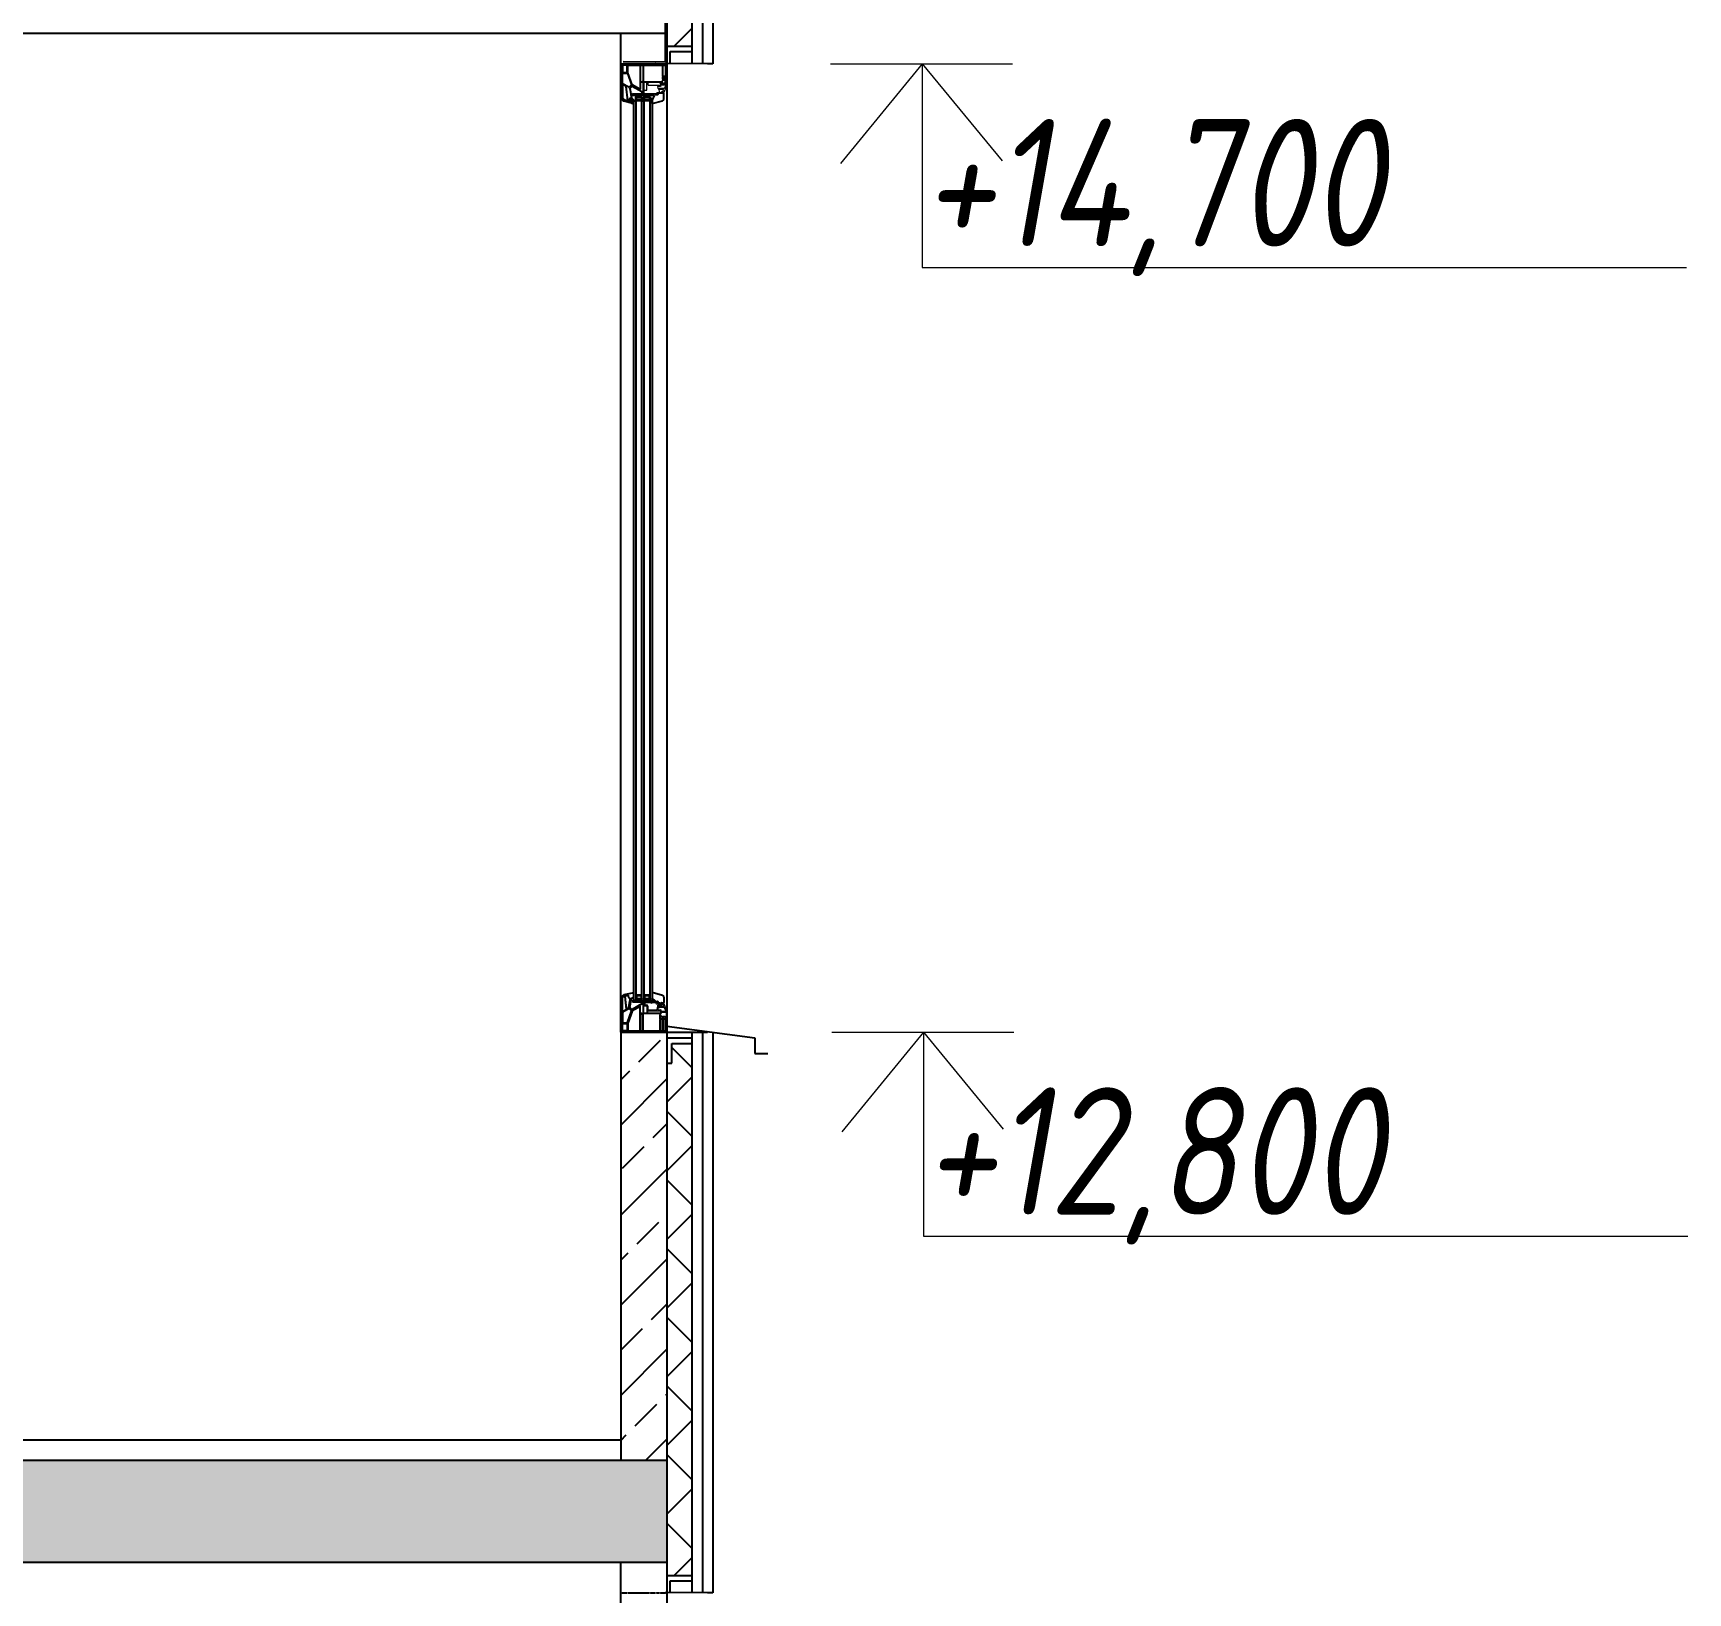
# Model space of a CAD drawing. Header units: millimetres. Extents: x -257254 to 390979, y -202328 to 355504.
# Drawn here: x 100926 to 104172, y 48875 to 51935 of the extents above; entities that cross this region are included whole.
import ezdxf
from ezdxf.enums import TextEntityAlignment as Align

# ---------------------------------------------------------------- set-up
doc = ezdxf.new("R2010")
doc.units = ezdxf.units.MM
doc.layers.get('0').update_dxf_attribs({"lineweight": 25})
for name, color, linetype in [('G_S1', 3, 'Continuous'), ('GASKET', 5, 'Continuous'), ('PVC', 7, 'Continuous'), ('разрез', 40, 'Continuous')]:
    doc.layers.add(name, color=color, linetype=linetype)
doc.layers.add('RAZMER', color=250, linetype='Continuous', lineweight=13)
doc.layers.add('покрытия', color=6, linetype='Continuous', lineweight=18)
doc.styles.add('SIMPLEX', font='simplex.shx', dxfattribs={"width": 0.8, "oblique": 10})

msp = doc.modelspace()

# ---------------------------------------------------------------- hatches: boundary and pattern name
at = {"layer": 'разрез'}
h = msp.add_hatch(dxfattribs=at)
h.set_pattern_fill('NET', color=256, scale=30, angle=45)
h.set_pattern_definition([(45, (-80, -9000), (-67.35192, 67.35192), []), (135, (-80, -9000), (-67.35192, -67.35192), [])])
h.paths.add_polyline_path([(102219.02596, 52953.3795), (102179.02596, 52953.3795), (102179.02596, 52914.47947), (102169.02596, 52914.47947), (102169.02596, 51909.00971), (102219.02596, 51909.00971)])
h = msp.add_hatch(dxfattribs=at)
h.set_pattern_fill('JIS_STN_2.5', color=256, scale=50)
h.set_pattern_definition([(45, (-80.35, 8975.46), (-88.38835, 88.38835), []), (45, (7.9, 8975.46), (-88.38835, 88.38835), [60, -25])])
h.paths.add_polyline_path([(102168.67558, 49950.80058), (102157.29381, 49975.34196), (102090.48815, 49975.34196), (102078.67558, 49950.80058), (102078.67558, 49135.34196), (102168.67558, 49135.34196)])
h = msp.add_hatch(dxfattribs=at)
h.set_pattern_fill('NET', color=256, scale=30, angle=45)
h.set_pattern_definition([(45, (-80, -12000), (-67.35192, 67.35192), []), (135, (-80, -12000), (-67.35192, -67.35192), [])])
h.paths.add_polyline_path([(102219.02596, 49953.3795), (102179.02596, 49953.3795), (102179.02596, 49914.47947), (102169.02596, 49914.47947), (102169.02596, 48909.00971), (102219.02596, 48909.00971)])
h = msp.add_hatch(dxfattribs=at)
h.set_pattern_fill('JIS_STN_2.5', color=256, scale=50)
h.set_pattern_definition([(45, (8e-08, 9000), (-88.38835, 88.38835), []), (45, (88.25, 9000), (-88.38835, 88.38835), [60, -25])])
h.paths.add_polyline_path([(92229.02595, 49135.34196), (89829.02595, 49135.34196), (89829.02595, 48935.34196), (92229.02595, 48935.34196)])
h.paths.add_polyline_path([(96429.02596, 49135.34196), (92229.02596, 49135.34196), (92229.02596, 49015.34196), (92229.02595, 48935.34196), (96429.02596, 48935.34196)])
h.paths.add_polyline_path([(100629.02596, 49135.34196), (96429.02596, 49135.34196), (96429.02596, 48935.34196), (100629.02596, 48935.34196)])
h.paths.add_polyline_path([(102169.02596, 49135.34196), (100629.02596, 49135.34196), (100629.02596, 48935.34196), (102169.02596, 48935.34196)])

# ---------------------------------------------------------------- linework, layer by layer
at = {"color": 1, "linetype": 'Continuous', "lineweight": 25}
for p, q in [((102102.22347, 51812.94867), (102142.23375, 51815.93684)), ((102142.23375, 51812.94867), (102102.22347, 51815.93684)), ((102102.22347, 50037.62609), (102142.23375, 50034.63792)), ((102142.23375, 50037.62609), (102102.22347, 50034.63792))]:
    msp.add_line(p, q, dxfattribs=at)
at = {"color": 5}
for p, q in [((102109.26072, 51809.16832), (102108.26072, 51809.16832)), ((102109.26072, 51808.16832), (102108.26072, 51808.16832)), ((102109.26072, 51807.16832), (102108.26072, 51807.16832)), ((102109.26072, 51806.16832), (102108.26072, 51806.16832)), ((102109.26072, 51805.16832), (102108.26072, 51805.16832)), ((102109.26072, 51804.16832), (102108.26072, 51804.16832)), ((102109.26072, 51803.66832), (102108.26072, 51803.66832)), ((102109.26072, 51809.16832), (102109.26072, 51810.16832)), ((102109.26072, 51803.66832), (102109.26072, 51802.66832)), ((102110.26072, 51809.16832), (102110.26072, 51810.16832)), ((102110.26072, 51803.66832), (102110.26072, 51802.66832)), ((102111.26072, 51809.16832), (102111.26072, 51810.16832)), ((102111.26072, 51803.66832), (102111.26072, 51802.66832)), ((102112.26072, 51809.16832), (102112.26072, 51810.16832)), ((102112.26072, 51803.66832), (102112.26072, 51802.66832)), ((102113.26072, 51809.16832), (102113.26072, 51810.16832)), ((102113.26072, 51803.66832), (102113.26072, 51802.66832)), ((102114.26072, 51809.16832), (102114.26072, 51810.16832)), ((102114.26072, 51803.66832), (102114.26072, 51802.66832)), ((102115.26072, 51809.16832), (102115.26072, 51810.16832)), ((102115.26072, 51803.66832), (102115.26072, 51802.66832)), ((102116.26072, 51809.16832), (102116.26072, 51810.16832)), ((102116.26072, 51803.66832), (102116.26072, 51802.66832)), ((102117.26072, 51809.16832), (102117.26072, 51810.16832)), ((102117.26072, 51803.66832), (102117.26072, 51802.66832)), ((102118.26072, 51809.16832), (102118.26072, 51810.16832)), ((102118.26072, 51803.66832), (102118.26072, 51802.66832)), ((102119.26072, 51809.16832), (102119.26072, 51810.16832)), ((102119.26072, 51809.16832), (102119.26072, 51810.16832)), ((102119.26072, 51809.16832), (102120.26072, 51809.16832)), ((102120.26072, 51808.16832), (102119.26072, 51808.16832)), ((102120.26072, 51807.16832), (102119.26072, 51807.16832)), ((102120.26072, 51806.16832), (102119.26072, 51806.16832)), ((102120.26072, 51805.16832), (102119.26072, 51805.16832)), ((102120.26072, 51804.16832), (102119.26072, 51804.16832)), ((102119.26072, 51803.66832), (102119.26072, 51802.66832)), ((102119.26072, 51803.66832), (102119.26072, 51802.66832)), ((102119.26072, 51803.66832), (102120.26072, 51803.66832)), ((102120.26072, 51809.16832), (102120.26072, 51810.16832)), ((102120.26072, 51803.66832), (102120.26072, 51802.66832)), ((102125.26072, 51809.16832), (102124.26072, 51809.16832)), ((102125.26072, 51808.16832), (102124.26072, 51808.16832)), ((102125.26072, 51807.16832), (102124.26072, 51807.16832)), ((102125.26072, 51806.16832), (102124.26072, 51806.16832)), ((102125.26072, 51805.16832), (102124.26072, 51805.16832)), ((102125.26072, 51804.16832), (102124.26072, 51804.16832)), ((102125.26072, 51803.66832), (102124.26072, 51803.66832)), ((102125.26072, 51809.16832), (102125.26072, 51810.16832)), ((102125.26072, 51803.66832), (102125.26072, 51802.66832)), ((102126.26072, 51809.16832), (102126.26072, 51810.16832)), ((102126.26072, 51803.66832), (102126.26072, 51802.66832)), ((102127.26072, 51809.16832), (102127.26072, 51810.16832)), ((102127.26072, 51803.66832), (102127.26072, 51802.66832)), ((102128.26072, 51809.16832), (102128.26072, 51810.16832)), ((102128.26072, 51803.66832), (102128.26072, 51802.66832)), ((102129.26072, 51809.16832), (102129.26072, 51810.16832)), ((102129.26072, 51803.66832), (102129.26072, 51802.66832)), ((102130.26072, 51809.16832), (102130.26072, 51810.16832)), ((102130.26072, 51803.66832), (102130.26072, 51802.66832)), ((102131.26072, 51809.16832), (102131.26072, 51810.16832)), ((102131.26072, 51803.66832), (102131.26072, 51802.66832)), ((102132.26072, 51809.16832), (102132.26072, 51810.16832)), ((102132.26072, 51803.66832), (102132.26072, 51802.66832)), ((102133.26072, 51809.16832), (102133.26072, 51810.16832)), ((102133.26072, 51803.66832), (102133.26072, 51802.66832)), ((102134.26072, 51809.16832), (102134.26072, 51810.16832)), ((102134.26072, 51803.66832), (102134.26072, 51802.66832)), ((102135.26072, 51809.16832), (102135.26072, 51810.16832)), ((102135.26072, 51809.16832), (102135.26072, 51810.16832)), ((102135.26072, 51809.16832), (102136.26072, 51809.16832)), ((102136.26072, 51808.16832), (102135.26072, 51808.16832)), ((102136.26072, 51807.16832), (102135.26072, 51807.16832)), ((102136.26072, 51806.16832), (102135.26072, 51806.16832)), ((102136.26072, 51805.16832), (102135.26072, 51805.16832)), ((102136.26072, 51804.16832), (102135.26072, 51804.16832)), ((102135.26072, 51803.66832), (102135.26072, 51802.66832)), ((102135.26072, 51803.66832), (102135.26072, 51802.66832)), ((102135.26072, 51803.66832), (102136.26072, 51803.66832)), ((102136.26072, 51809.16832), (102136.26072, 51810.16832)), ((102136.26072, 51803.66832), (102136.26072, 51802.66832)), ((102109.26072, 50046.90644), (102108.26072, 50046.90644)), ((102109.26072, 50046.40644), (102108.26072, 50046.40644)), ((102109.26072, 50045.40644), (102108.26072, 50045.40644)), ((102109.26072, 50044.40644), (102108.26072, 50044.40644)), ((102109.26072, 50043.40644), (102108.26072, 50043.40644)), ((102109.26072, 50042.40644), (102108.26072, 50042.40644)), ((102109.26072, 50041.40644), (102108.26072, 50041.40644)), ((102109.26072, 50046.90644), (102109.26072, 50047.90644)), ((102109.26072, 50041.40644), (102109.26072, 50040.40644)), ((102110.26072, 50046.90644), (102110.26072, 50047.90644)), ((102110.26072, 50041.40644), (102110.26072, 50040.40644)), ((102111.26072, 50046.90644), (102111.26072, 50047.90644)), ((102111.26072, 50041.40644), (102111.26072, 50040.40644)), ((102112.26072, 50046.90644), (102112.26072, 50047.90644)), ((102112.26072, 50041.40644), (102112.26072, 50040.40644)), ((102113.26072, 50046.90644), (102113.26072, 50047.90644)), ((102113.26072, 50041.40644), (102113.26072, 50040.40644)), ((102114.26072, 50046.90644), (102114.26072, 50047.90644)), ((102114.26072, 50041.40644), (102114.26072, 50040.40644)), ((102115.26072, 50046.90644), (102115.26072, 50047.90644)), ((102115.26072, 50041.40644), (102115.26072, 50040.40644)), ((102116.26072, 50046.90644), (102116.26072, 50047.90644)), ((102116.26072, 50041.40644), (102116.26072, 50040.40644)), ((102117.26072, 50046.90644), (102117.26072, 50047.90644)), ((102117.26072, 50041.40644), (102117.26072, 50040.40644)), ((102118.26072, 50046.90644), (102118.26072, 50047.90644)), ((102118.26072, 50041.40644), (102118.26072, 50040.40644)), ((102119.26072, 50046.90644), (102119.26072, 50047.90644)), ((102119.26072, 50046.90644), (102119.26072, 50047.90644)), ((102119.26072, 50046.90644), (102120.26072, 50046.90644)), ((102120.26072, 50046.40644), (102119.26072, 50046.40644)), ((102120.26072, 50045.40644), (102119.26072, 50045.40644)), ((102120.26072, 50044.40644), (102119.26072, 50044.40644)), ((102120.26072, 50043.40644), (102119.26072, 50043.40644)), ((102120.26072, 50042.40644), (102119.26072, 50042.40644)), ((102119.26072, 50041.40644), (102119.26072, 50040.40644)), ((102119.26072, 50041.40644), (102119.26072, 50040.40644)), ((102119.26072, 50041.40644), (102120.26072, 50041.40644)), ((102120.26072, 50046.90644), (102120.26072, 50047.90644)), ((102120.26072, 50041.40644), (102120.26072, 50040.40644)), ((102125.26072, 50046.90644), (102124.26072, 50046.90644)), ((102125.26072, 50046.40644), (102124.26072, 50046.40644)), ((102125.26072, 50045.40644), (102124.26072, 50045.40644)), ((102125.26072, 50044.40644), (102124.26072, 50044.40644)), ((102125.26072, 50043.40644), (102124.26072, 50043.40644)), ((102125.26072, 50042.40644), (102124.26072, 50042.40644)), ((102125.26072, 50041.40644), (102124.26072, 50041.40644)), ((102125.26072, 50046.90644), (102125.26072, 50047.90644)), ((102125.26072, 50041.40644), (102125.26072, 50040.40644)), ((102126.26072, 50046.90644), (102126.26072, 50047.90644)), ((102126.26072, 50041.40644), (102126.26072, 50040.40644)), ((102127.26072, 50046.90644), (102127.26072, 50047.90644)), ((102127.26072, 50041.40644), (102127.26072, 50040.40644)), ((102128.26072, 50046.90644), (102128.26072, 50047.90644)), ((102128.26072, 50041.40644), (102128.26072, 50040.40644)), ((102129.26072, 50046.90644), (102129.26072, 50047.90644)), ((102129.26072, 50041.40644), (102129.26072, 50040.40644)), ((102130.26072, 50046.90644), (102130.26072, 50047.90644)), ((102130.26072, 50041.40644), (102130.26072, 50040.40644)), ((102131.26072, 50046.90644), (102131.26072, 50047.90644)), ((102131.26072, 50041.40644), (102131.26072, 50040.40644)), ((102132.26072, 50046.90644), (102132.26072, 50047.90644)), ((102132.26072, 50041.40644), (102132.26072, 50040.40644)), ((102133.26072, 50046.90644), (102133.26072, 50047.90644)), ((102133.26072, 50041.40644), (102133.26072, 50040.40644)), ((102134.26072, 50046.90644), (102134.26072, 50047.90644)), ((102134.26072, 50041.40644), (102134.26072, 50040.40644)), ((102135.26072, 50046.90644), (102135.26072, 50047.90644)), ((102135.26072, 50046.90644), (102135.26072, 50047.90644)), ((102135.26072, 50046.90644), (102136.26072, 50046.90644)), ((102136.26072, 50046.40644), (102135.26072, 50046.40644)), ((102136.26072, 50045.40644), (102135.26072, 50045.40644)), ((102136.26072, 50044.40644), (102135.26072, 50044.40644)), ((102136.26072, 50043.40644), (102135.26072, 50043.40644)), ((102136.26072, 50042.40644), (102135.26072, 50042.40644)), ((102135.26072, 50041.40644), (102135.26072, 50040.40644)), ((102135.26072, 50041.40644), (102135.26072, 50040.40644)), ((102135.26072, 50041.40644), (102136.26072, 50041.40644)), ((102136.26072, 50046.90644), (102136.26072, 50047.90644)), ((102136.26072, 50041.40644), (102136.26072, 50040.40644))]:
    msp.add_line(p, q, dxfattribs=at)
for points in [[(102116.61489, 51825.34444, -0.5773502692), (102116.16489, 51825.08464), (102101.21313, 51833.71704, -0.1763269807), (102101.08122, 51833.87425), (102092.53299, 51857.36032, -0.0874886635), (102092.51489, 51857.46293), (102092.51489, 51872.41003, -0.4142135624), (102092.81489, 51872.71003), (102116.31489, 51872.71003, -0.4142135624), (102116.61489, 51872.41003)], [(102116.61489, 50025.23032, 0.5773502692), (102116.16489, 50025.49013), (102101.21312, 50016.85772, 0.1763269807), (102101.08122, 50016.70052), (102092.53299, 49993.21444, 0.0874886635), (102092.51489, 49993.11184), (102092.51489, 49978.16474, 0.4142135624), (102092.81489, 49977.86474), (102116.31489, 49977.86474, 0.4142135624), (102116.61489, 49978.16474)]]:
    msp.add_lwpolyline(points, format="xyb", close=True)
at = {"color": 1, "linetype": 'Continuous', "lineweight": 25}
for points in [[(102104.23325, 51812.94867), (102102.22347, 51812.94867), (102102.22347, 51815.93684), (102142.23375, 51815.93684), (102142.23375, 51812.94867)], [(102104.23325, 50037.62609), (102102.22347, 50037.62609), (102102.22347, 50034.63792), (102142.23375, 50034.63792), (102142.23375, 50037.62609)]]:
    msp.add_lwpolyline(points, close=True, dxfattribs=at)
at = {"color": 5}
for points in [[(102120.26072, 51810.16832), (102120.26072, 51802.66832), (102108.26072, 51802.66832), (102108.26072, 51810.16832)], [(102119.26072, 51809.16832), (102119.26072, 51803.66832), (102109.26072, 51803.66832), (102109.26072, 51809.16832)], [(102136.26072, 51810.16832), (102136.26072, 51802.66832), (102124.26072, 51802.66832), (102124.26072, 51810.16832)], [(102135.26072, 51809.16832), (102135.26072, 51803.66832), (102125.26072, 51803.66832), (102125.26072, 51809.16832)], [(102120.26072, 50040.40644), (102120.26072, 50047.90644), (102108.26072, 50047.90644), (102108.26072, 50040.40644)], [(102119.26072, 50041.40644), (102119.26072, 50046.90644), (102109.26072, 50046.90644), (102109.26072, 50041.40644)], [(102136.26072, 50040.40644), (102136.26072, 50047.90644), (102124.26072, 50047.90644), (102124.26072, 50040.40644)], [(102135.26072, 50041.40644), (102135.26072, 50046.90644), (102125.26072, 50046.90644), (102125.26072, 50041.40644)]]:
    msp.add_lwpolyline(points, close=True, dxfattribs=at)
at = {"layer": 'G_S1'}
for points in [[(102104.26072, 50037.62609), (102104.26072, 51802.66842), (102108.26072, 51802.66823), (102108.26072, 50037.62609)], [(102120.26072, 50037.62609), (102120.26072, 51802.66842), (102124.26072, 51802.66823), (102124.26072, 50037.62609)], [(102136.26072, 50037.62704), (102136.26069, 51803.16842), (102140.26069, 51803.16823), (102140.26072, 50037.62704)]]:
    msp.add_lwpolyline(points, close=True, dxfattribs=at)
at = {"layer": 'GASKET', "color": 5, "linetype": 'Continuous'}
msp.add_lwpolyline([(102101.59073, 51806.79046, 0.4142135624), (102100.89073, 51807.49046), (102100.79073, 51807.49046, 0.4142135624), (102100.49073, 51807.19046), (102100.49073, 51806.34405), (102100.19073, 51806.17085, -0.5773502692), (102099.29073, 51806.69046), (102099.29073, 51807.14046, 0.4142135624), (102098.79073, 51807.64046), (102098.49073, 51807.64046, 0.0200240707), (102098.21073, 51807.62925, 0.3909468838), (102097.29073, 51806.63245), (102097.29073, 51801.64848, 0.3909468838), (102098.21073, 51800.65168), (102098.49073, 51800.64046), (102098.79073, 51800.64046, 0.4142135624), (102099.29073, 51801.14046), (102099.29073, 51801.59046, -0.5773502692), (102100.19073, 51802.11008), (102100.49073, 51801.93687), (102100.49073, 51797.89006), (102103.87457, 51796.87564, 0.5023341752), (102104.26072, 51797.16301), (102104.26073, 51803.92482), (102101.82345, 51804.65548, -0.349418093), (102101.59073, 51804.94784)], format="xyb", close=True, dxfattribs=at)
at = {"layer": 'PVC'}
for p, q in [((102078.93981, 51809.76937), (102078.93981, 51875.2328)), ((102081.80766, 51875.26082), (102090.402, 51875.26082)), ((102081.89381, 51875.2328), (102090.48815, 51875.2328)), ((102093.77761, 51875.26082), (102134.102, 51875.26082)), ((102137.47761, 51875.26082), (102146.07195, 51875.26082)), ((102137.56376, 51875.2328), (102146.1581, 51875.2328)), ((102149.43981, 51875.26082), (102153.83981, 51875.26082)), ((102157.20766, 51875.26082), (102166.07195, 51875.26082)), ((102157.29381, 51875.2328), (102166.1581, 51875.2328)), ((102168.93981, 51875.26082), (102168.93981, 51836.71082)), ((102096.455, 51826.495), (102098.89423, 51812.66143)), ((102096.54115, 51826.46698), (102098.98038, 51812.63342)), ((102100.02488, 51830.66792), (102096.73509, 51827.37813)), ((102100.11103, 51830.63991), (102096.82124, 51827.35012)), ((102119.93981, 51820.02588), (102101.23198, 51830.82684)), ((102120.02596, 51819.99786), (102101.31813, 51830.79883)), ((102120.43981, 51816.46082), (102120.43981, 51819.15985)), ((102120.52596, 51816.4328), (102120.52596, 51819.13184)), ((102122.93981, 51837.96082), (102122.93981, 51816.46082)), ((102123.02596, 51837.9328), (102123.02596, 51816.4328)), ((102157.00107, 51838.96082), (102123.93981, 51838.96082)), ((102157.08722, 51838.9328), (102124.02596, 51838.9328)), ((102156.95003, 51836.33846), (102157.48404, 51838.33141)), ((102157.03618, 51836.31045), (102157.57019, 51838.30339)), ((102159.97294, 51836.14169), (102157.25969, 51835.96148)), ((102160.05909, 51836.11368), (102157.34584, 51835.93346)), ((102158.77596, 51820.1328), (102158.49151, 51818.51963)), ((102160.36764, 51842.96082), (102159.36764, 51841.96082)), ((102159.36764, 51841.96082), (102160.42977, 51836.74028)), ((102160.45379, 51842.9328), (102159.45379, 51841.9328)), ((102159.45379, 51841.9328), (102160.51592, 51836.71226)), ((102165.13981, 51842.96082), (102160.36764, 51842.96082)), ((102165.22596, 51842.9328), (102160.45379, 51842.9328)), ((102164.4474, 51836.7314), (102164.64423, 51837.84764)), ((102164.53355, 51836.70338), (102164.73038, 51837.81963)), ((102167.68981, 51835.96082), (102164.90667, 51836.14567)), ((102167.77596, 51835.9328), (102164.99282, 51836.11766)), ((102165.13663, 51838.26082), (102166.13981, 51838.26082)), ((102165.22278, 51838.2328), (102166.22596, 51838.2328)), ((102166.63981, 51838.76082), (102166.63981, 51841.46082)), ((102166.72596, 51838.7328), (102166.72596, 51841.4328)), ((102168.18981, 51835.96082), (102167.68981, 51835.96082)), ((102168.27596, 51835.9328), (102167.77596, 51835.9328)), ((102168.93981, 51836.71082), (102168.18981, 51835.96082)), ((102100.06216, 51797.97104), (102084.86925, 51802.04197)), ((102098.73981, 51807.61082), (102098.43981, 51807.61082)), ((102098.43981, 51800.61082), (102098.73981, 51800.61082)), ((102098.82596, 51807.5828), (102098.52596, 51807.5828)), ((102098.52596, 51800.5828), (102098.82596, 51800.5828)), ((102098.93981, 51812.14049), (102098.93981, 51809.46082)), ((102099.02596, 51812.11247), (102099.02596, 51809.4328)), ((102099.23981, 51806.66082), (102099.23981, 51807.11082)), ((102099.23981, 51801.11082), (102099.23981, 51801.56082)), ((102099.32596, 51806.6328), (102099.32596, 51807.0828)), ((102099.32596, 51801.0828), (102099.32596, 51801.5328)), ((102100.43981, 51806.31441), (102100.13981, 51806.1412)), ((102100.13981, 51802.08043), (102100.43981, 51801.90723)), ((102100.52596, 51806.28639), (102100.22596, 51806.11319)), ((102100.22596, 51802.05242), (102100.52596, 51801.87921)), ((102100.43981, 51807.96082), (102100.43981, 51806.31441)), ((102100.43981, 51801.90723), (102100.43981, 51798.26082)), ((102100.52596, 51807.9328), (102100.52596, 51806.28639)), ((102100.52596, 51801.87921), (102100.52596, 51798.2328)), ((102122.43981, 51815.96082), (102120.93981, 51815.96082)), ((102122.52596, 51815.9328), (102121.02596, 51815.9328)), ((102140.26069, 51802.80664), (102145.78549, 51813.5819)), ((102140.26069, 51797.2328), (102140.26069, 51808.38047)), ((102140.26069, 51796.94872), (102160.31159, 51802.5115)), ((102143.35034, 51806.04184), (102143.52596, 51806.04184)), ((102143.82596, 51796.9328), (102143.82596, 51796.9328)), ((102147.94405, 51814.9328), (102151.02596, 51814.9328)), ((102151.52596, 51815.4328), (102151.52596, 51815.8328)), ((102153.62596, 51817.9328), (102155.93763, 51817.9328)), ((102155.93763, 51817.9328), (102162.27596, 51817.9328)), ((102163.02596, 51817.1828), (102162.27596, 51817.9328)), ((102163.02596, 51806.29926), (102163.02596, 51817.1828)), ((102079.02596, 50040.83341), (102079.02596, 49975.34196)), ((102104.26072, 50052.63174), (102084.9554, 50048.56081)), ((102096.54115, 50024.10778), (102098.98038, 50037.94135)), ((102099.02596, 50038.46229), (102099.02596, 50041.14196)), ((102120.52596, 50034.14196), (102120.52596, 50031.44293)), ((102122.52596, 50034.64196), (102121.02596, 50034.64196)), ((102123.02596, 50012.64196), (102123.02596, 50034.14196)), ((102140.26072, 50053.62604), (102160.31159, 50048.06327)), ((102140.26072, 50041.1452), (102145.78549, 50036.99287)), ((102147.94405, 50035.64196), (102151.02596, 50035.64196)), ((102151.52596, 50035.14196), (102151.52596, 50034.74196)), ((102153.62596, 50032.64196), (102155.93763, 50032.64196)), ((102158.98391, 50032.64196), (102162.27596, 50032.64196)), ((102163.02596, 50033.39196), (102162.27596, 50032.64196)), ((102163.02596, 50044.2755), (102163.02596, 50033.39196)), ((102100.11103, 50019.93486), (102096.82124, 50023.22465)), ((102120.02596, 50030.5769), (102101.31813, 50019.77594)), ((102157.08722, 50011.64196), (102124.02596, 50011.64196)), ((102154.67596, 50028.64196), (102155.13865, 50028.64196)), ((102154.67596, 50026.64196), (102156.29335, 50026.64196)), ((102155.57166, 50028.89196), (102156.58894, 50030.65394)), ((102156.64833, 50030.99077), (102156.43004, 50032.22879)), ((102156.72636, 50026.89196), (102158.77596, 50030.44196)), ((102157.03618, 50014.26432), (102157.57019, 50012.27137)), ((102164.99282, 50014.45711), (102157.34584, 50014.6413)), ((102158.77596, 50030.44196), (102158.49151, 50032.05514)), ((102167.77596, 50014.64196), (102164.99282, 50014.45711)), ((102168.27596, 50014.64196), (102167.77596, 50014.64196)), ((102169.02596, 50013.89196), (102168.27596, 50014.64196)), ((102169.02596, 49975.34196), (102169.02596, 50013.89196)), ((102079.02596, 49975.34196), (102090.48815, 49975.34196)), ((102090.48815, 49975.34196), (102157.29381, 49975.34196)), ((102157.29381, 49975.34196), (102169.02596, 49975.34196)), ((102081.80766, 48875.26082), (102090.402, 48875.26082)), ((102093.77761, 48875.26082), (102134.102, 48875.26082)), ((102137.47761, 48875.26082), (102146.07195, 48875.26082)), ((102149.43981, 48875.26082), (102153.83981, 48875.26082)), ((102157.20766, 48875.26082), (102166.07195, 48875.26082)), ((102168.93981, 48875.26082), (102168.93981, 48836.71082))]:
    msp.add_line(p, q, dxfattribs=at)
at = {"layer": 'PVC', "linetype": 'Continuous', "lineweight": 0}
for p, q in [((102124.02592, 51816.43684), (102124.02592, 51822.9328)), ((102124.52592, 51823.4328), (102129.52596, 51823.4328)), ((102130.02596, 51823.9328), (102130.02596, 51838.4328)), ((102130.52596, 51838.9328), (102131.52596, 51838.9328)), ((102132.02596, 51838.4328), (102132.02596, 51833.9328)), ((102132.52596, 51833.4328), (102156.36792, 51833.4328)), ((102152.02693, 51826.43176), (102151.13146, 51830.83312)), ((102151.62143, 51831.4328), (102156.36792, 51831.4328)), ((102153.03916, 51826.34661), (102152.87045, 51826.17789)), ((102154.45379, 51824.9328), (102153.45379, 51823.9328)), ((102153.45379, 51823.9328), (102154.51592, 51818.71226)), ((102163.99742, 51826.93239), (102154.45338, 51826.93239)), ((102162.19192, 51824.9328), (102154.45379, 51824.9328)), ((102158.53355, 51818.70338), (102158.76564, 51820.01963)), ((102159.25804, 51820.4328), (102160.71824, 51820.4328)), ((102159.32596, 51835.9328), (102164.98391, 51835.9328)), ((102159.32596, 51833.9328), (102166.52391, 51833.9328)), ((102161.17906, 51820.73877), (102162.65274, 51824.23877)), ((102163.02596, 51818.6828), (102162.27596, 51817.9328)), ((102169.02596, 51832.9328), (102163.02596, 51818.6828)), ((102166.98473, 51833.23877), (102164.45824, 51827.23836)), ((102164.98391, 51835.9328), (102168.27596, 51835.9328)), ((102138.72592, 51815.93684), (102124.52592, 51815.93684)), ((102139.02592, 51816.23684), (102138.72592, 51815.93684)), ((102139.32592, 51815.93684), (102139.02592, 51816.23684)), ((102148.52592, 51815.93684), (102139.32592, 51815.93684)), ((102149.02592, 51817.43684), (102149.02592, 51816.43684)), ((102151.39671, 51817.93684), (102149.52592, 51817.93684)), ((102154.05909, 51818.11368), (102151.39671, 51817.93684)), ((102161.77596, 51817.9328), (102158.99282, 51818.11766)), ((102162.27596, 51817.9328), (102161.77596, 51817.9328)), ((102124.02592, 50034.13792), (102124.02592, 50027.64196)), ((102138.72592, 50034.63792), (102124.52592, 50034.63792)), ((102137.97236, 50032.63792), (102126.52592, 50032.63792)), ((102139.02592, 50034.33792), (102138.72592, 50034.63792)), ((102139.32592, 50034.63792), (102139.02592, 50034.33792)), ((102148.52592, 50034.63792), (102139.32592, 50034.63792)), ((102146.70673, 50032.63792), (102140.07949, 50032.63792)), ((102149.02592, 50033.13792), (102149.02592, 50034.13792)), ((102151.39671, 50032.63792), (102149.52592, 50032.63792)), ((102154.05909, 50032.46109), (102151.39671, 50032.63792)), ((102161.77596, 50032.64196), (102158.99282, 50032.45711)), ((102162.27596, 50032.64196), (102161.77596, 50032.64196)), ((102163.02596, 50031.89196), (102162.27596, 50032.64196)), ((102124.52592, 50027.14196), (102129.52596, 50027.14196)), ((102126.02592, 50032.13792), (102126.02592, 50029.64196)), ((102126.52592, 50029.14196), (102129.52596, 50029.14196)), ((102130.02596, 50026.64196), (102130.02596, 50012.14196)), ((102130.52596, 50011.64196), (102131.52596, 50011.64196)), ((102132.02596, 50026.64196), (102132.02596, 50019.64196)), ((102132.02596, 50012.14196), (102132.02596, 50016.64196)), ((102132.52596, 50019.14196), (102149.4784, 50019.14196)), ((102132.52596, 50017.14196), (102156.36792, 50017.14196)), ((102150.86024, 50030.66915), (102149.36024, 50030.66915)), ((102149.96837, 50019.54228), (102152.09979, 50030.01858)), ((102151.64297, 50030.61716), (102150.86024, 50030.66915)), ((102152.02693, 50024.14301), (102151.13146, 50019.74165)), ((102151.62143, 50019.14196), (102156.36792, 50019.14196)), ((102153.03916, 50024.22816), (102152.87045, 50024.39688)), ((102153.45379, 50026.64196), (102154.51592, 50031.8625)), ((102154.45379, 50025.64196), (102153.45379, 50026.64196)), ((102163.99742, 50023.64237), (102154.45338, 50023.64237)), ((102162.19192, 50025.64196), (102154.45379, 50025.64196)), ((102158.53355, 50031.87138), (102158.76564, 50030.55514)), ((102159.25804, 50030.14196), (102160.71824, 50030.14196)), ((102159.32596, 50016.64196), (102166.52391, 50016.64196)), ((102159.32596, 50014.64196), (102164.98391, 50014.64196)), ((102161.17906, 50029.83599), (102162.65274, 50026.33599)), ((102169.02596, 50017.64196), (102163.02596, 50031.89196)), ((102166.98473, 50017.33599), (102164.45824, 50023.3364)), ((102164.98391, 50014.64196), (102168.27596, 50014.64196)), ((102168.27596, 50014.64196), (102169.02596, 50015.39196)), ((102169.02596, 50015.39196), (102169.02596, 50017.64196))]:
    msp.add_line(p, q, dxfattribs=at)
at = {"layer": 'PVC'}
for points in [[(102100.14831, 51797.94302), (102084.9554, 51802.01395, -0.3394542589), (102079.02596, 51809.74136), (102079.02596, 51875.2328), (102169.02596, 51875.2328), (102169.02596, 51836.6828), (102168.27596, 51835.9328), (102169.02596, 51835.1828), (102169.02596, 51832.9328)], [(102121.82596, 51872.7328, -0.4142135624), (102122.32596, 51872.2328), (102122.32596, 51841.27346, -0.2522636525), (102122.10096, 51840.85588, 0.1521672479), (102120.78137, 51839.2453, -0.3056146846), (102120.31786, 51838.9328), (102117.82596, 51838.9328, -0.4142135624), (102117.32596, 51839.4328), (102117.32596, 51872.2328, -0.4142135624), (102117.82596, 51872.7328)], [(102117.82596, 51872.7328), (102165.72596, 51872.7328, -0.4142135624), (102166.22596, 51872.2328), (102166.22596, 51850.4328, -0.4142135624), (102165.72596, 51849.9328), (102161.72596, 51849.9328, -0.4142135624), (102161.22596, 51850.4328), (102161.22596, 51872.2328, -0.4142135624), (102161.72596, 51872.7328)], [(102121.82596, 49977.84196, 0.4142135624), (102122.32596, 49978.34196), (102122.32596, 50009.3013, 0.2522636525), (102122.10096, 50009.71889, -0.1521672479), (102120.78137, 50011.32946, 0.3056146846), (102120.31786, 50011.64196), (102117.82596, 50011.64196, 0.4142135624), (102117.32596, 50011.14196), (102117.32596, 49978.34196, 0.4142135624), (102117.82596, 49977.84196)], [(102117.82596, 49977.84196), (102165.72596, 49977.84196, 0.4142135624), (102166.22596, 49978.34196), (102166.22596, 50000.14196, 0.4142135624), (102165.72596, 50000.64196), (102161.72596, 50000.64196, 0.4142135624), (102161.22596, 50000.14196), (102161.22596, 49978.34196, 0.4142135624), (102161.72596, 49977.84196)]]:
    msp.add_lwpolyline(points, format="xyb", dxfattribs=at)
for points in [[(102082.32596, 51857.9828), (102090.92596, 51857.9828, 0.4142135624), (102091.42596, 51858.4828), (102091.42596, 51872.2328, 0.4142135624), (102090.92596, 51872.7328), (102082.32596, 51872.7328, 0.4142135624), (102081.82596, 51872.2328), (102081.82596, 51858.4828, 0.4142135624)], [(102081.82596, 51856.3828, -0.4142135624), (102082.32596, 51856.8828), (102091.20544, 51856.8828, -0.3152987889), (102091.67529, 51856.55381), (102099.93255, 51833.86716, -0.415199181), (102099.63213, 51833.22574, 0.110368962), (102098.34326, 51832.40768), (102094.97492, 51829.03934, -0.3394542589), (102094.37137, 51828.95988), (102082.07596, 51836.05864, -0.2679491924), (102081.82596, 51836.49165)], [(102092.52596, 51857.4328), (102092.52596, 51872.2328, -0.4142135624), (102093.02596, 51872.7328), (102116.12596, 51872.7328, -0.4142135624), (102116.62596, 51872.2328), (102116.62596, 51825.71363, -0.5773502692), (102115.87596, 51825.28062), (102102.56813, 51832.96389, 0.0791628029), (102101.53955, 51833.35765, -0.259106532), (102101.17276, 51833.6759)], [(102081.82596, 51834.06678), (102081.82596, 51809.74136, 0.3394542589), (102085.6801, 51804.71854), (102086.14624, 51804.59364, 0.0665911149), (102092.72885, 51802.82984), (102088.99819, 51830.45856, 0.2914734196), (102088.7501, 51830.93515), (102082.57596, 51834.49979, 0.5773502692)], [(102161.22596, 51848.3328, -0.4142135624), (102161.72596, 51848.8328), (102165.72596, 51848.8328, -0.4142135624), (102166.22596, 51848.3328), (102166.22596, 51845.9328, -0.4142135624), (102165.72596, 51845.4328), (102161.72596, 51845.4328, -0.4142135624), (102161.22596, 51845.9328)], [(102081.82596, 50016.50799), (102081.82596, 50040.83341, -0.3394542589), (102085.6801, 50045.85622), (102086.14624, 50045.98112, -0.4663076582), (102086.77375, 50045.54174), (102088.99819, 50020.11621, -0.2914734196), (102088.7501, 50019.63962), (102082.57596, 50016.07497, -0.5773502692)], [(102089.62644, 50020.96692), (102087.44496, 50045.90136, -0.3639702343), (102087.81365, 50046.4279), (102092.72885, 50047.74493, -0.5461192343), (102093.10233, 50047.40533, 0.3391374696), (102096.23429, 50041.49214, -0.2932527546), (102096.52596, 50041.03761), (102096.52596, 50038.41855), (102094.07913, 50024.5419, 0.1007420008), (102094.11581, 50023.14616, -0.3298024597), (102093.87864, 50022.60058), (102090.37454, 50020.57749, -0.5486187866)], [(102081.82596, 49994.19196, 0.4142135624), (102082.32596, 49993.69196), (102091.20544, 49993.69196, 0.3152987889), (102091.67529, 49994.02095), (102099.93255, 50016.7076, 0.415199181), (102099.63213, 50017.34903, -0.110368962), (102098.34326, 50018.16709), (102094.97492, 50021.53543, 0.3394542589), (102094.37137, 50021.61489), (102082.07596, 50014.51613, 0.2679491924), (102081.82596, 50014.08312)], [(102092.52596, 49993.14196), (102092.52596, 49978.34196, 0.4142135624), (102093.02596, 49977.84196), (102116.12596, 49977.84196, 0.4142135624), (102116.62596, 49978.34196), (102116.62596, 50024.86114, 0.5773502692), (102115.87596, 50025.29415), (102102.56813, 50017.61087, -0.0791628029), (102101.53955, 50017.21712, 0.259106532), (102101.17276, 50016.89886)], [(102155.52596, 50002.24196, 0.4142135624), (102156.02596, 50001.74196), (102160.02596, 50001.74196, 0.4142135624), (102160.52596, 50002.24196), (102160.52596, 50004.67263, 0.3728956847), (102160.09726, 50005.16751, -0.1619694649), (102158.68602, 50005.8742), (102157.68602, 50006.8742, -0.1989123674), (102156.95379, 50008.64196, 0.4142135624), (102156.45379, 50009.14196), (102156.02596, 50009.14196, 0.4142135624), (102155.52596, 50008.64196)], [(102155.52596, 49978.34196, 0.4142135624), (102156.02596, 49977.84196), (102160.02596, 49977.84196, 0.4142135624), (102160.52596, 49978.34196), (102160.52596, 50000.14196, 0.4142135624), (102160.02596, 50000.64196), (102156.02596, 50000.64196, 0.4142135624), (102155.52596, 50000.14196)], [(102161.22596, 50002.24196, 0.4142135624), (102161.72596, 50001.74196), (102165.72596, 50001.74196, 0.4142135624), (102166.22596, 50002.24196), (102166.22596, 50004.64196, 0.4142135624), (102165.72596, 50005.14196), (102161.72596, 50005.14196, 0.4142135624), (102161.22596, 50004.64196)], [(102082.32596, 49992.59196), (102090.92596, 49992.59196, -0.4142135624), (102091.42596, 49992.09196), (102091.42596, 49978.34196, -0.4142135624), (102090.92596, 49977.84196), (102082.32596, 49977.84196, -0.4142135624), (102081.82596, 49978.34196), (102081.82596, 49992.09196, -0.4142135624)]]:
    msp.add_lwpolyline(points, format="xyb", close=True, dxfattribs=at)
for centre, radius, start, end in [((102081.80766, 51875.76082), 0.5, 185.0000001, 270.0000001), ((102090.402, 51875.76082), 0.5, 270.0000001, 355.0000001), ((102093.77761, 51875.76082), 0.5, 185.0000001, 270.00000011), ((102134.102, 51875.76082), 0.5, 270.0000001, 355.0000001), ((102137.47761, 51875.76082), 0.5, 185.0000001, 270.0000001), ((102146.07195, 51875.76082), 0.5, 270.0000001, 355.0000001), ((102149.43981, 51875.76082), 0.5, 180.0000001, 270.0000001), ((102153.83981, 51875.76082), 0.5, 270.0000001, 0.0000001), ((102157.20766, 51875.76082), 0.5, 185.0000001, 270.00000011), ((102166.07195, 51875.76082), 0.5, 270.0000001, 355.0000001), ((102097.43981, 51826.66865), 1, 134.80690669, 190.0000001), ((102097.52596, 51826.64063), 1, 134.80690669, 190.0000001), ((102100.73198, 51829.96082), 1, 60.0000001, 135.0000001), ((102100.81813, 51829.9328), 1, 60.0000001, 135.0000001), ((102119.43981, 51819.15985), 1, 0.0000001, 60.0000001), ((102119.52596, 51819.13184), 1, 0.0000001, 60.0000001), ((102123.93981, 51837.96082), 1, 90.0000001, 180.0000001), ((102124.02596, 51837.9328), 1, 90.0000001, 180.0000001), ((102157.23981, 51836.26082), 0.3, 165.0000001, 273.8000001), ((102157.00107, 51838.46082), 0.5, 345.0000001, 90.0000001), ((102157.32596, 51836.2328), 0.3, 165.0000001, 273.8000001), ((102157.08722, 51838.4328), 0.5, 345.0000001, 90.0000001), ((102159.93981, 51836.64059), 0.5, 273.8000001, 11.5000001), ((102160.02596, 51836.61258), 0.5, 273.8000001, 11.5000001), ((102164.93981, 51836.64457), 0.5, 170.0000001, 266.2000001), ((102165.02596, 51836.61656), 0.5, 170.0000001, 266.2000001), ((102165.13663, 51837.76082), 0.5, 90.0000001, 170.0000001), ((102165.22278, 51837.7328), 0.5, 90.0000001, 170.0000001), ((102165.13981, 51841.46082), 1.5, 0.0000001, 90.0000001), ((102165.22596, 51841.4328), 1.5, 0.0000001, 90.0000001), ((102166.13981, 51838.76082), 0.5, 270.0000001, 0.0000001), ((102166.22596, 51838.7328), 0.5, 270.0000001, 0.0000001), ((102086.93981, 51809.76937), 8, 180.0000001, 255.0000001), ((102098.43981, 51804.11082), 3.5, 90.0000001, 270.0000001), ((102098.52596, 51804.0828), 3.5, 90.0000001, 270.0000001), ((102098.73981, 51807.11082), 0.5, 0.0000001, 90.0000001), ((102098.73981, 51801.11082), 0.5, 270.0000001, 0.0000001), ((102098.82596, 51807.0828), 0.5, 0.0000001, 90.0000001), ((102098.82596, 51801.0828), 0.5, 270.0000001, 0.0000001), ((102095.93981, 51812.14049), 3, 0.0000001, 10.0000001), ((102099.43981, 51809.46082), 0.5, 180.0000001, 270.0000001), ((102096.02596, 51812.11247), 3, 0.0000001, 10.0000001), ((102099.52596, 51809.4328), 0.5, 180.0000001, 270.0000001), ((102099.83981, 51806.66082), 0.6, 180.0000001, 300.0000001), ((102099.83981, 51801.56082), 0.6, 60.0000001, 180.0000001), ((102099.92596, 51806.6328), 0.6, 180.0000001, 300.0000001), ((102099.92596, 51801.5328), 0.6, 60.0000001, 180.0000001), ((102099.43981, 51807.96082), 1, 0.0000001, 90.0000001), ((102099.52596, 51807.9328), 1, 0.0000001, 90.0000001), ((102100.13981, 51798.26082), 0.3, 255.0000001, 0.0000001), ((102100.22596, 51798.2328), 0.3, 255.0000001, 0.0000001), ((102120.93981, 51816.46082), 0.5, 180.0000001, 270.0000001), ((102121.02596, 51816.4328), 0.5, 180.0000001, 270.0000001), ((102122.43981, 51816.46082), 0.5, 270.0000001, 0.0000001), ((102122.52596, 51816.4328), 0.5, 270.0000001, 0.0000001), ((102147.94405, 51812.5328), 2.4, 90, 154.07952885), ((102151.02596, 51815.4328), 0.5, 270, 0), ((102153.62596, 51815.8328), 2.1, 90, 180), ((102159.02596, 51806.29926), 4, 288.7480945, 0), ((102087.02596, 50040.83341), 8, 104.9999999, 179.9999999), ((102096.02596, 50038.46229), 3, 349.9999999, 359.9999999), ((102099.52596, 50041.14196), 0.5, 89.9999999, 179.9999999), ((102104.14081, 50031.50073), 11.14188, 89.38333603, 114.4682902), ((102121.02596, 50034.14196), 0.5, 89.9999999, 179.9999999), ((102122.52596, 50034.14196), 0.5, 359.9999999, 89.9999999), ((102147.94405, 50038.04196), 2.4, 205.92047115, 270), ((102151.02596, 50035.14196), 0.5, 0, 90), ((102153.62596, 50034.74196), 2.1, 180, 270), ((102155.93763, 50032.14196), 0.5, 10, 90), ((102158.98391, 50032.14196), 0.5, 90, 190), ((102159.02596, 50044.2755), 4, 0, 71.2519055), ((102097.52596, 50023.93413), 1, 169.9999999, 225.19309331), ((102100.81813, 50020.64196), 1, 224.9999999, 299.9999999), ((102119.52596, 50031.44293), 1, 299.9999999, 359.9999999), ((102124.02596, 50012.64196), 1, 179.9999999, 269.9999999), ((102154.67596, 50027.64196), 1, 90, 270), ((102155.13865, 50029.14196), 0.5, 270, 330), ((102156.29335, 50027.14196), 0.5, 270, 330), ((102156.15593, 50030.90394), 0.5, 330, 10), ((102157.32596, 50014.34196), 0.3, 86.1999999, 194.9999999), ((102157.08722, 50012.14196), 0.5, 269.9999999, 14.9999999), ((102081.80766, 48875.76082), 0.5, 185.0000001, 270.0000001), ((102090.402, 48875.76082), 0.5, 270.0000001, 355.0000001), ((102093.77761, 48875.76082), 0.5, 185.0000001, 270.00000011), ((102134.102, 48875.76082), 0.5, 270.0000001, 355.0000001), ((102137.47761, 48875.76082), 0.5, 185.0000001, 270.0000001), ((102146.07195, 48875.76082), 0.5, 270.0000001, 355.0000001), ((102149.43981, 48875.76082), 0.5, 180.0000001, 270.0000001), ((102153.83981, 48875.76082), 0.5, 270.0000001, 0.0000001), ((102157.20766, 48875.76082), 0.5, 185.0000001, 270.00000011), ((102166.07195, 48875.76082), 0.5, 270.0000001, 355.0000001)]:
    msp.add_arc(centre, radius, start, end, dxfattribs=at)
at = {"layer": 'PVC', "linetype": 'Continuous', "lineweight": 0}
for centre, radius, start, end in [((102124.52592, 51822.9328), 0.5, 90.0000001, 180.0000001), ((102129.52596, 51823.9328), 0.5, 270.0000001, 0.0000001), ((102130.52596, 51838.4328), 0.5, 90.0000001, 180.0000001), ((102131.52596, 51838.4328), 0.5, 0.0000001, 90.0000001), ((102132.52596, 51833.9328), 0.5, 180.0000001, 270.0000001), ((102151.62143, 51830.9328), 0.5, 90.0000001, 191.5000001), ((102152.51689, 51826.53144), 0.5, 191.5000001, 315.0000001), ((102154.45338, 51824.93239), 2, 90.0000001, 135.0000001), ((102154.02596, 51818.61258), 0.5, 273.8000001, 11.5000001), ((102156.36792, 51833.9328), 0.5, 270.0000001, 350.40593188), ((102156.36792, 51833.9328), 2.5, 270.0000001, 350.40593188), ((102159.32596, 51833.4328), 2.5, 90.0000001, 170.40593188), ((102159.02596, 51818.61656), 0.5, 170.0000001, 266.2000001), ((102159.25804, 51819.9328), 0.5, 90.0000001, 170.0000001), ((102159.32596, 51833.4328), 0.5, 90.0000001, 170.40593188), ((102160.71824, 51820.9328), 0.5, 270.0000001, 337.16634592), ((102162.19192, 51824.4328), 0.5, 337.16634592, 90.0000001), ((102163.99742, 51827.43239), 0.5, 270.0000001, 337.16634592), ((102166.52391, 51833.4328), 0.5, 337.16634592, 90.0000001), ((102124.52592, 51816.43684), 0.5, 180.0000001, 270.0000001), ((102148.52592, 51816.43684), 0.5, 270.0000001, 0.0000001), ((102149.52592, 51817.43684), 0.5, 90.0000001, 180.0000001), ((102124.52592, 50034.13792), 0.5, 89.9999999, 179.9999999), ((102126.52592, 50032.13792), 0.5, 89.9999999, 179.9999999), ((102139.02592, 50034.33792), 2, 238.21166928, 301.78833051), ((102146.70673, 50032.13792), 0.5, 19.99327063, 89.9999999), ((102148.52592, 50034.13792), 0.5, 359.9999999, 89.9999999), ((102149.52592, 50033.13792), 0.5, 179.9999999, 269.9999999), ((102124.52592, 50027.64196), 0.5, 179.9999999, 269.9999999), ((102126.52592, 50029.64196), 0.5, 179.9999999, 269.9999999), ((102129.52596, 50026.64196), 2.5, 359.9999999, 89.9999999), ((102129.52596, 50026.64196), 0.5, 359.9999999, 89.9999999), ((102130.52596, 50012.14196), 0.5, 179.9999999, 269.9999999), ((102131.52596, 50012.14196), 0.5, 269.9999999, 359.9999999), ((102132.52596, 50019.64196), 0.5, 179.9999999, 269.9999999), ((102132.52596, 50016.64196), 0.5, 89.9999999, 179.9999999), ((102149.52592, 50033.16365), 2.5, 199.99327063, 266.1999999), ((102149.4784, 50019.64196), 0.5, 269.9999999, 348.4999999), ((102151.62143, 50019.64196), 0.5, 168.4999999, 269.9999999), ((102151.60983, 50030.11826), 0.5, 348.4999999, 86.1999999), ((102152.51689, 50024.04332), 0.5, 44.9999999, 168.4999999), ((102154.45338, 50025.64237), 2, 224.9999999, 269.9999999), ((102154.02596, 50031.96219), 0.5, 348.4999999, 86.1999999), ((102156.36792, 50016.64196), 2.5, 9.59406812, 89.9999999), ((102156.36792, 50016.64196), 0.5, 9.59406812, 89.9999999), ((102159.32596, 50017.14196), 2.5, 189.59406812, 269.9999999), ((102159.02596, 50031.95821), 0.5, 93.7999999, 189.9999999), ((102159.25804, 50030.64196), 0.5, 189.9999999, 269.9999999), ((102159.32596, 50017.14196), 0.5, 189.59406812, 269.9999999), ((102160.71824, 50029.64196), 0.5, 22.83365408, 89.9999999), ((102162.19192, 50026.14196), 0.5, 269.9999999, 22.83365408), ((102163.99742, 50023.14237), 0.5, 22.83365408, 89.9999999), ((102166.52391, 50017.14196), 0.5, 269.9999999, 22.83365408)]:
    msp.add_arc(centre, radius, start, end, dxfattribs=at)
at = {"layer": 'покрытия'}
for p, q in [((102490.42569, 51875.2328), (102847.30421, 51875.2328)), ((102669.96777, 51875.2328), (102509.89131, 51679.49848)), ((102669.96777, 51875.2328), (102669.96777, 51475.2328)), ((102669.96777, 51875.2328), (102826.73816, 51684.96637)), ((102669.96777, 51475.2328), (104169.96777, 51475.2328)), ((102492.88012, 49975.34196), (102849.75864, 49975.34196)), ((102672.4222, 49975.34196), (102512.34574, 49779.60764)), ((102672.4222, 49975.34196), (102672.4222, 49575.34196)), ((102672.4222, 49975.34196), (102829.19259, 49785.07553)), ((102672.4222, 49575.34196), (104172.4222, 49575.34196))]:
    msp.add_line(p, q, dxfattribs=at)
at = {"layer": 'разрез'}
for p, q in [((102169.02596, 64135.34196), (102169.02596, 37175.34196)), ((102165.72596, 52978.34196), (102165.72596, 51878.2328)), ((102219.02596, 51875.70281), (102219.02596, 52975.34196)), ((102239.02596, 52975.34196), (102239.02596, 51875.2328)), ((102259.02596, 52975.34196), (102259.02596, 51875.2328)), ((89829.02595, 51935.34196), (102169.02596, 51935.34196)), ((102078.93981, 51875.26082), (102078.93981, 51935.34196)), ((102079.02596, 49975.34196), (102079.02596, 51935.34196)), ((102219.02596, 51909.00971), (102169.02596, 51909.00971)), ((102175.33756, 51875.70281), (102175.33756, 51899.00971)), ((102175.33756, 51899.00971), (102219.02596, 51899.00971)), ((102165.72596, 51878.2328), (102083.27005, 51878.71724)), ((102249.02596, 51875.2328), (102166.57005, 51875.71724)), ((102259.02596, 51875.2328), (102249.02596, 51875.2328)), ((102079.02596, 49975.34196), (102079.02596, 49135.34196)), ((102169.02596, 49987.39698), (102341.85932, 49964.24687)), ((102169.02596, 49975.34196), (102249.02596, 49975.34196)), ((102169.02596, 49975.34196), (102249.02596, 49975.34196)), ((102219.02596, 48875.70281), (102219.02596, 49975.34196)), ((102239.02596, 49975.34196), (102239.02596, 48875.2328)), ((102259.02596, 49975.34196), (102259.02596, 48875.2328)), ((102219.02596, 49963.3795), (102169.02596, 49963.3795)), ((102179.02596, 49914.47947), (102179.02596, 49953.3795)), ((102179.02596, 49953.3795), (102219.02596, 49953.3795)), ((102341.85932, 49964.24687), (102341.85932, 49933.15538)), ((102169.02596, 49914.47947), (102179.02596, 49914.47947)), ((102341.85932, 49933.15538), (102367.03836, 49933.15538)), ((100849.02596, 49175.34196), (102079.02596, 49175.34196)), ((89829.02595, 49135.34196), (102169.02596, 49135.34196)), ((89829.02595, 48935.34196), (102169.02596, 48935.34196)), ((102078.93981, 48875.26082), (102078.93981, 48935.34196)), ((102079.02596, 46975.34196), (102079.02596, 48935.34196)), ((102219.02596, 48909.00971), (102169.02596, 48909.00971)), ((102175.33756, 48875.70281), (102175.33756, 48899.00971)), ((102175.33756, 48899.00971), (102219.02596, 48899.00971)), ((102249.02596, 48875.2328), (102166.57005, 48875.71724)), ((102259.02596, 48875.2328), (102249.02596, 48875.2328))]:
    msp.add_line(p, q, dxfattribs=at)

# ---------------------------------------------------------------- texts
at = {"layer": 'RAZMER', "color": 0, "style": 'SIMPLEX', "oblique": 10, "width": 0.8}
for s, p in [('+14,700', (102669.96777, 51441.89947, -276.03242)), ('+12,800', (102672.4222, 49542.00863, -276.03242))]:
    msp.add_text(s, height=250, dxfattribs=at).set_placement(p, align=Align.BOTTOM_LEFT)

doc.saveas('drawing.dxf')
